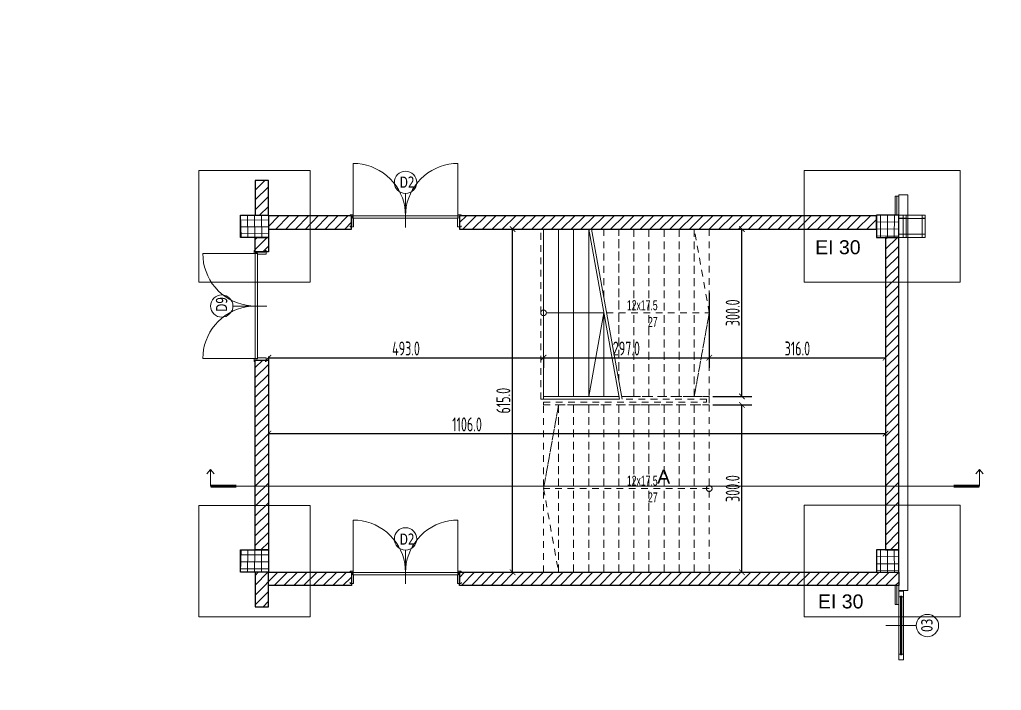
# Model space of a CAD drawing. Extents: x 6529560 to 6558080, y 5579316 to 5588131.
# Drawn here: x 6543839.44 to 6543857.04, y 5579512.1 to 5579524.12 of the extents above; entities that cross this region are included whole.
import ezdxf

# ---------------------------------------------------------------- set-up
doc = ezdxf.new("R2010")
doc.units = 0
doc.header["$MEASUREMENT"] = 0
doc.header["$PDSIZE"] = -5
doc.linetypes.add('ACAD_ISO02W100', pattern=[15, 12, -3])
doc.layers.get('0').update_dxf_attribs({"color": 2, "linetype": 'CONTINUOUS', "lineweight": 5})
doc.layers.get('Defpoints').update_dxf_attribs({"linetype": 'CONTINUOUS'})
for name, color, linetype, lineweight in [('arch_drzwi i okna', 4, 'CONTINUOUS', 15), ('arch_drzwi i okna_znaczniki', 130, 'CONTINUOUS', 9), ('arch_dźwigar', 253, 'CONTINUOUS', 13), ('arch_fundamenty na rzucie', 3, 'CONTINUOUS', 15), ('arch_opisy', 20, 'CONTINUOUS', 13), ('arch_schody', 7, 'CONTINUOUS', 9), ('arch_sciany dzialowe cienkie na hali', 52, 'CONTINUOUS', 15), ('arch_sciany murowane wewnetrzne', 20, 'CONTINUOUS', 25), ('arch_sciany wewnetrzne murowane wypelnienie', 20, 'CONTINUOUS', 15), ('arch_sciany zewnętrzne', 94, 'CONTINUOUS', 18), ('arch_slupy wypelnienie', 9, 'CONTINUOUS', 13), ('arch_słupy', 8, 'CONTINUOUS', 25), ('arch_wymiary', 2, 'CONTINUOUS', 13)]:
    doc.layers.add(name, color=color, linetype=linetype, lineweight=lineweight)
doc.styles.add('ARIAL', font='arial.ttf')
doc.styles.add('ISO8', font='iso8.shx', dxfattribs={"width": 0.7})
doc.styles.add('ROMANS', font='romans.shx', dxfattribs={"width": 0.8})
doc.styles.get("Standard").update_dxf_attribs({"font": 'arial.ttf', "width": 0.75})
doc.styles.add('TABELKA', font='tahoma.ttf', dxfattribs={"width": 0.8})
doc.dimstyles.new('biura', dxfattribs={"dimtxt": 0.25, "dimasz": 0.1, "dimexe": 0.18, "dimexo": 0.0625, "dimgap": 0.04, "dimtad": 1, "dimdec": 1, "dimlfac": 100, "dimzin": 0, "dimdsep": 46, "dimtxsty": 'ISO8', "dimblk": 'ARCHTICK', "dimcen": 0.09, "dimadec": 0, "dimazin": 0, "dimtfac": 1, "dimtdec": 1, "dimtix": 1, "dimtofl": 0, "dimtmove": 0, "dimatfit": 3, "dimldrblk": 'ARCHTICK', "dimfxl": 0.2, "dimfxlon": 1, "dimtolj": 1, "dimtzin": 0, "dimarcsym": 0})
doc.dimstyles.new('D-GB-50', dxfattribs={"dimscale": 50, "dimtxt": 2.5, "dimasz": 2.5, "dimexe": 1, "dimexo": 2, "dimtad": 1, "dimdec": 0, "dimtxsty": 'ROMANS', "dimblk": 'OBLIQUE', "dimcen": 2.5, "dimdle": 1, "dimclrd": 256, "dimclre": 256, "dimclrt": 2, "dimadec": 0, "dimazin": 0, "dimtfac": 1, "dimtdec": 0, "dimtix": 1, "dimtmove": 2, "dimatfit": 3, "dimfxl": 1, "dimarcsym": 0})
pattern_1 = [(360, (12123361.87349, -964198.25357), (0, 0.125), []), (90, (12123361.87349, -964198.25357), (-0.125, 0), [])]

# ---------------------------------------------------------------- blocks, each defined once
blk = doc.blocks.new('_OBLIQUE')
at = {"color": 0, "linetype": 'ByBlock', "lineweight": -2}
blk.add_line((-0.5, -0.5), (0.5, 0.5), dxfattribs=at)
blk = doc.blocks.new('A$C2927484E')
for p, q in [((0.271, 1.965, 13.802), (0.091, 1.965, 10.07)), ((0.271, 0.025, 13.802), (0.091, 0.025, 8.479))]:
    blk.add_line(p, q)
at = {"layer": 'arch_drzwi i okna', "extrusion": (0, 0, -1)}
for points in [[(-0.271, 1.99), (-0.289, 1.99), (-0.289, 1.94), (-0.227, 1.94), (-0.227, 1.925), (-0.071, 1.925), (-0.071, 1.99), (-0.091, 1.99)], [(-0.268, 0.995), (-0.35, 0.999), (-0.431, 1.009), (-0.511, 1.027), (-0.589, 1.052), (-0.665, 1.083), (-0.738, 1.121), (-0.807, 1.165), (-0.872, 1.215), (-0.932, 1.27), (-0.988, 1.331), (-1.038, 1.396), (-1.082, 1.465), (-1.12, 1.538), (-1.151, 1.614), (-1.176, 1.692), (-1.194, 1.772), (-1.204, 1.853), (-1.208, 1.935), (-0.228, 1.935), (-0.228, 0.995), (-0.268, 0.995), (-0.268, 1.935)], [(-0.268, 0.995), (-0.35, 0.991), (-0.431, 0.981), (-0.511, 0.963), (-0.589, 0.938), (-0.665, 0.907), (-0.738, 0.869), (-0.807, 0.825), (-0.872, 0.775), (-0.932, 0.72), (-0.988, 0.659), (-1.038, 0.594), (-1.082, 0.525), (-1.12, 0.452), (-1.151, 0.376), (-1.176, 0.298), (-1.194, 0.218), (-1.204, 0.137), (-1.208, 0.055), (-0.228, 0.055), (-0.228, 0.995), (-0.268, 0.995), (-0.268, 0.055)]]:
    blk.add_lwpolyline(points, dxfattribs=at)
at = {"layer": 'arch_drzwi i okna'}
blk.add_lwpolyline([(0.271, 0), (0.289, 0), (0.289, 0.05), (0.227, 0.05), (0.227, 0.065), (0.071, 0.065), (0.071, 0), (0.091, 0)], dxfattribs=at)
at = {"layer": 'arch_drzwi i okna_znaczniki'}
blk.add_line((0.062, 0.995), (0.669, 0.995), dxfattribs=at)
blk.add_circle((0.869, 0.995), 0.2, dxfattribs=at)
blk = doc.blocks.new('_ArchTick')
at = {"color": 0, "linetype": 'ByBlock', "const_width": 0.15}
blk.add_lwpolyline([(-0.5, -0.5), (0.5, 0.5)], dxfattribs=at)
blk = doc.blocks.new('*D1054')
at = {"layer": 'arch_wymiary', "color": 0, "lineweight": -2, "transparency": 16777216}
for p, q in [((6543848.278, 5579514.216), (6543848.278, 5579520.366)), ((6543848.284, 5579520.366), (6543848.458, 5579520.366)), ((6543848.284, 5579514.216), (6543848.458, 5579514.216))]:
    blk.add_line(p, q, dxfattribs=at)
at = {"layer": 'Defpoints', "color": 0, "transparency": 16777216}
for p in [(6543848.222, 5579520.366), (6543848.278, 5579520.366), (6543848.222, 5579514.216)]:
    blk.add_point(p, dxfattribs=at)
at = {"layer": 'arch_wymiary', "color": 0, "lineweight": -2, "transparency": 16777216, "xscale": 0.1, "yscale": 0.1, "zscale": 0.1}
for p, rotation in [((6543848.278, 5579520.366), 90), ((6543848.278, 5579514.216), 270)]:
    blk.add_blockref('_ArchTick', p, dxfattribs=dict(at, rotation=rotation))
at = {"layer": 'arch_wymiary', "color": 0, "transparency": 16777216, "insert": (6543848.113, 5579517.291), "char_height": 0.25, "attachment_point": 5, "rotation": 90, "style": 'ISO8'}
blk.add_mtext('\\A1;615.0', dxfattribs=at)
blk = doc.blocks.new('*D1055')
at = {"layer": 'arch_wymiary', "color": 0, "lineweight": -2, "transparency": 16777216}
for p, q in [((6543843.903, 5579516.901), (6543843.903, 5579516.521)), ((6543854.964, 5579516.901), (6543854.964, 5579516.521)), ((6543843.903, 5579516.701), (6543854.964, 5579516.701))]:
    blk.add_line(p, q, dxfattribs=at)
at = {"layer": 'Defpoints', "color": 0, "transparency": 16777216}
for p in [(6543843.903, 5579517.585), (6543854.964, 5579517.585), (6543854.964, 5579516.701)]:
    blk.add_point(p, dxfattribs=at)
at = {"layer": 'arch_wymiary', "color": 0, "lineweight": -2, "transparency": 16777216, "xscale": 0.1, "yscale": 0.1, "zscale": 0.1, "rotation": 180}
blk.add_blockref('_ArchTick', (6543843.903, 5579516.701), dxfattribs=at)
at = {"layer": 'arch_wymiary', "color": 0, "lineweight": -2, "transparency": 16777216, "xscale": 0.1, "yscale": 0.1, "zscale": 0.1}
blk.add_blockref('_ArchTick', (6543854.964, 5579516.701), dxfattribs=at)
at = {"layer": 'arch_wymiary', "color": 0, "transparency": 16777216, "insert": (6543847.462, 5579516.866), "char_height": 0.25, "attachment_point": 5, "style": 'ISO8'}
blk.add_mtext('\\A1;1106.0', dxfattribs=at)
blk = doc.blocks.new('*D1056')
at = {"layer": 'arch_wymiary', "color": 0, "lineweight": -2, "transparency": 16777216}
for p, q in [((6543843.903, 5579518.083), (6543843.903, 5579517.881)), ((6543843.903, 5579518.061), (6543848.833, 5579518.061)), ((6543848.833, 5579518.083), (6543848.833, 5579517.881))]:
    blk.add_line(p, q, dxfattribs=at)
at = {"layer": 'Defpoints', "color": 0, "transparency": 16777216}
for p in [(6543843.903, 5579518.146), (6543848.833, 5579518.146), (6543848.833, 5579518.061)]:
    blk.add_point(p, dxfattribs=at)
at = {"layer": 'arch_wymiary', "color": 0, "lineweight": -2, "transparency": 16777216, "xscale": 0.1, "yscale": 0.1, "zscale": 0.1, "rotation": 180}
blk.add_blockref('_ArchTick', (6543843.903, 5579518.061), dxfattribs=at)
at = {"layer": 'arch_wymiary', "color": 0, "lineweight": -2, "transparency": 16777216, "xscale": 0.1, "yscale": 0.1, "zscale": 0.1}
blk.add_blockref('_ArchTick', (6543848.833, 5579518.061), dxfattribs=at)
at = {"layer": 'arch_wymiary', "color": 0, "transparency": 16777216, "insert": (6543846.368, 5579518.226), "char_height": 0.25, "attachment_point": 5, "style": 'ISO8'}
blk.add_mtext('\\A1;493.0', dxfattribs=at)
blk = doc.blocks.new('*D1057')
at = {"layer": 'arch_wymiary', "color": 0, "lineweight": -2, "transparency": 16777216}
for p, q in [((6543851.803, 5579519.221), (6543851.803, 5579517.881)), ((6543848.833, 5579518.083), (6543848.833, 5579517.881)), ((6543848.833, 5579518.061), (6543851.803, 5579518.061))]:
    blk.add_line(p, q, dxfattribs=at)
at = {"layer": 'Defpoints', "color": 0, "transparency": 16777216}
for p in [(6543851.803, 5579519.284), (6543848.833, 5579518.146), (6543851.803, 5579518.061)]:
    blk.add_point(p, dxfattribs=at)
at = {"layer": 'arch_wymiary', "color": 0, "lineweight": -2, "transparency": 16777216, "xscale": 0.1, "yscale": 0.1, "zscale": 0.1, "rotation": 180}
blk.add_blockref('_ArchTick', (6543848.833, 5579518.061), dxfattribs=at)
at = {"layer": 'arch_wymiary', "color": 0, "lineweight": -2, "transparency": 16777216, "xscale": 0.1, "yscale": 0.1, "zscale": 0.1}
blk.add_blockref('_ArchTick', (6543851.803, 5579518.061), dxfattribs=at)
at = {"layer": 'arch_wymiary', "color": 0, "transparency": 16777216, "insert": (6543850.318, 5579518.226), "char_height": 0.25, "attachment_point": 5, "style": 'ISO8'}
blk.add_mtext('\\A1;297.0', dxfattribs=at)
blk = doc.blocks.new('*D1058')
at = {"layer": 'arch_wymiary', "color": 0, "lineweight": -2, "transparency": 16777216}
for p, q in [((6543854.964, 5579519.422), (6543854.964, 5579517.881)), ((6543851.803, 5579519.221), (6543851.803, 5579517.881)), ((6543851.803, 5579518.061), (6543854.964, 5579518.061))]:
    blk.add_line(p, q, dxfattribs=at)
at = {"layer": 'Defpoints', "color": 0, "transparency": 16777216}
for p in [(6543854.964, 5579519.484), (6543851.803, 5579519.284), (6543854.964, 5579518.061)]:
    blk.add_point(p, dxfattribs=at)
at = {"layer": 'arch_wymiary', "color": 0, "lineweight": -2, "transparency": 16777216, "xscale": 0.1, "yscale": 0.1, "zscale": 0.1, "rotation": 180}
blk.add_blockref('_ArchTick', (6543851.803, 5579518.061), dxfattribs=at)
at = {"layer": 'arch_wymiary', "color": 0, "lineweight": -2, "transparency": 16777216, "xscale": 0.1, "yscale": 0.1, "zscale": 0.1}
blk.add_blockref('_ArchTick', (6543854.964, 5579518.061), dxfattribs=at)
at = {"layer": 'arch_wymiary', "color": 0, "transparency": 16777216, "insert": (6543853.383, 5579518.226), "char_height": 0.25, "attachment_point": 5, "style": 'ISO8'}
blk.add_mtext('\\A1;316.0', dxfattribs=at)
blk = doc.blocks.new('*D1059')
at = {"layer": 'arch_wymiary', "color": 0, "lineweight": -2, "transparency": 16777216}
for p, q in [((6543851.866, 5579517.216), (6543852.569, 5579517.216)), ((6543852.389, 5579514.216), (6543852.389, 5579517.216)), ((6543851.866, 5579514.216), (6543852.569, 5579514.216))]:
    blk.add_line(p, q, dxfattribs=at)
at = {"layer": 'Defpoints', "color": 0, "transparency": 16777216}
for p in [(6543851.803, 5579517.216), (6543852.389, 5579517.216), (6543851.803, 5579514.216)]:
    blk.add_point(p, dxfattribs=at)
at = {"layer": 'arch_wymiary', "color": 0, "lineweight": -2, "transparency": 16777216, "xscale": 0.1, "yscale": 0.1, "zscale": 0.1}
for p, rotation in [((6543852.389, 5579517.216), 90), ((6543852.389, 5579514.216), 270)]:
    blk.add_blockref('_ArchTick', p, dxfattribs=dict(at, rotation=rotation))
at = {"layer": 'arch_wymiary', "color": 0, "transparency": 16777216, "insert": (6543852.224, 5579515.716), "char_height": 0.25, "attachment_point": 5, "rotation": 90, "style": 'ISO8'}
blk.add_mtext('\\A1;300.0', dxfattribs=at)
blk = doc.blocks.new('*D1060')
at = {"layer": 'arch_wymiary', "color": 0, "lineweight": -2, "transparency": 16777216}
for p, q in [((6543851.866, 5579520.366), (6543852.569, 5579520.366)), ((6543852.389, 5579517.366), (6543852.389, 5579520.366)), ((6543851.866, 5579517.366), (6543852.569, 5579517.366))]:
    blk.add_line(p, q, dxfattribs=at)
at = {"layer": 'Defpoints', "color": 0, "transparency": 16777216}
for p in [(6543851.803, 5579520.366), (6543852.389, 5579520.366), (6543851.803, 5579517.366)]:
    blk.add_point(p, dxfattribs=at)
at = {"layer": 'arch_wymiary', "color": 0, "lineweight": -2, "transparency": 16777216, "xscale": 0.1, "yscale": 0.1, "zscale": 0.1}
for p, rotation in [((6543852.389, 5579520.366), 90), ((6543852.389, 5579517.366), 270)]:
    blk.add_blockref('_ArchTick', p, dxfattribs=dict(at, rotation=rotation))
at = {"layer": 'arch_wymiary', "color": 0, "transparency": 16777216, "insert": (6543852.224, 5579518.866), "char_height": 0.25, "attachment_point": 5, "rotation": 90, "style": 'ISO8'}
blk.add_mtext('\\A1;300.0', dxfattribs=at)

msp = doc.modelspace()

# ---------------------------------------------------------------- hatches: boundary and pattern name
at = {"layer": 'arch_sciany wewnetrzne murowane wypelnienie'}
h = msp.add_hatch(dxfattribs=at)
h.set_pattern_fill('ANSI31', color=256, angle=180)
h.set_pattern_definition([(225, (49.44005, -128.11746), (0.0883883476483, -0.0883883476483), [])])
h.paths.add_polyline_path([(6543847.33, 5579513.9762), (6543847.33, 5579514.216), (6543855.2033, 5579514.216), (6543855.2033, 5579513.9762)])
h.paths.add_polyline_path([(6543843.9033, 5579513.976), (6543843.9033, 5579514.216), (6543845.39, 5579514.216), (6543845.39, 5579513.976)])
h.paths.add_polyline_path([(6543843.9034, 5579513.5972), (6543843.9034, 5579514.216), (6543843.6633, 5579514.216), (6543843.6633, 5579513.5972)])
h.paths.add_polyline_path([(6543843.6633, 5579514.616), (6543843.6633, 5579518.0166), (6543843.9033, 5579518.0166), (6543843.9033, 5579514.616)])
h.paths.add_polyline_path([(6543843.6634, 5579519.9566), (6543843.6634, 5579520.2161), (6543843.9033, 5579520.2161), (6543843.9033, 5579519.9566)])
h.paths.add_polyline_path([(6543845.39, 5579520.366), (6543845.39, 5579520.606), (6543843.9033, 5579520.606), (6543843.9033, 5579520.366)])
h.paths.add_polyline_path([(6543843.9034, 5579520.6161), (6543843.9034, 5579521.2349), (6543843.6633, 5579521.2349), (6543843.6633, 5579520.6161)])
h.paths.add_polyline_path([(6543854.8033, 5579520.366), (6543854.8033, 5579520.606), (6543847.33, 5579520.606), (6543847.33, 5579520.366)])
h = msp.add_hatch(dxfattribs=at)
h.set_pattern_fill('ANSI31', color=256, angle=180)
h.set_pattern_definition([(225, (12123459.43097, -964254.8837), (0.0883883476483, -0.0883883476483), [])])
h.paths.add_polyline_path([(6543854.9636, 5579514.616), (6543855.2033, 5579514.616), (6543855.2033, 5579520.216), (6543854.9636, 5579520.216)])
at = {"layer": 'arch_slupy wypelnienie'}
h = msp.add_hatch(dxfattribs=at)
h.set_pattern_fill('ANSI37', color=256, angle=315)
h.set_pattern_definition([(360, (12123160.03029, -964013.22037), (0, 0.125), []), (90, (12123160.03029, -964013.22037), (-0.125, 0), [])])
h.paths.add_polyline_path([(6543843.4033, 5579520.2161), (6543843.4034, 5579520.6161), (6543843.9034, 5579520.6161), (6543843.9033, 5579520.2161)])
h = msp.add_hatch(dxfattribs=at)
h.set_pattern_fill('ANSI37', color=256, angle=315)
h.set_pattern_definition(pattern_1)
h.paths.add_polyline_path([(6543854.8033, 5579520.616), (6543854.8033, 5579520.216), (6543855.2033, 5579520.216), (6543855.2033, 5579520.616)])
h = msp.add_hatch(dxfattribs=at)
h.set_pattern_fill('ANSI37', color=256, angle=315)
h.set_pattern_definition([(360, (12123160.03026, -964019.22044), (0, 0.125), []), (90, (12123160.03026, -964019.22044), (-0.125, 0), [])])
h.paths.add_polyline_path([(6543843.4033, 5579514.216), (6543843.4033, 5579514.616), (6543843.9033, 5579514.616), (6543843.9033, 5579514.216)])
h = msp.add_hatch(dxfattribs=at)
h.set_pattern_fill('ANSI37', color=256, angle=315)
h.set_pattern_definition(pattern_1)
h.paths.add_polyline_path([(6543854.8033, 5579514.616), (6543854.8033, 5579514.216), (6543855.2033, 5579514.216), (6543855.2033, 5579514.616)])

# ---------------------------------------------------------------- linework, layer by layer
at = {"layer": 'arch_drzwi i okna'}
for p, q in [((6543855.2033, 5579513.776, -7.2983), (6543855.2033, 5579512.746, -7.2983)), ((6543855.2333, 5579513.776, -7.2983), (6543855.2533, 5579513.776, -7.3983)), ((6543855.2833, 5579513.776, -7.2983), (6543855.2833, 5579512.746, -7.2983)), ((6543855.2333, 5579512.746, -7.2983), (6543855.2533, 5579512.746, -7.2983))]:
    msp.add_line(p, q, dxfattribs=at)
at = {"layer": 'arch_drzwi i okna', "elevation": -7.2983}
for points in [[(6543855.2833, 5579513.776), (6543855.2533, 5579513.776), (6543855.2533, 5579513.786), (6543855.2333, 5579513.786), (6543855.2333, 5579513.776), (6543855.2033, 5579513.776), (6543855.2033, 5579513.876), (6543855.2833, 5579513.876), (6543855.2833, 5579513.776)], [(6543855.2033, 5579512.746), (6543855.2333, 5579512.746), (6543855.2333, 5579512.736), (6543855.2533, 5579512.736), (6543855.2533, 5579512.746), (6543855.2833, 5579512.746), (6543855.2833, 5579512.646), (6543855.2033, 5579512.646), (6543855.2033, 5579512.746)]]:
    msp.add_lwpolyline(points, dxfattribs=at)
for points in [[(6543855.2533, 5579512.736), (6543855.2533, 5579513.786), (6543855.2333, 5579513.786), (6543855.2333, 5579512.736)], [(6543855.2483, 5579512.746), (6543855.2483, 5579513.776), (6543855.2383, 5579513.776), (6543855.2383, 5579512.746)]]:
    msp.add_lwpolyline(points, close=True, dxfattribs=at)
at = {"layer": 'arch_drzwi i okna_znaczniki'}
msp.add_line((6543854.97, 5579513.261, -7.2983), (6543855.5138, 5579513.261, -7.2983), dxfattribs=at)
msp.add_circle((6543855.7138, 5579513.261, -7.2983), 0.2, dxfattribs=at)
at = {"layer": 'arch_dźwigar', "color": 3}
for p, q in [((6543855.2033, 5579520.616, -7.3352), (6543855.6765, 5579520.616, -7.3352)), ((6543855.2768, 5579520.6136, -7.3352), (6543855.2765, 5579520.6121, -7.3352)), ((6543855.2765, 5579520.6121, -7.3352), (6543855.2765, 5579520.5614, -7.3352)), ((6543855.2776, 5579520.6149, -7.3352), (6543855.2768, 5579520.6136, -7.3352)), ((6543855.2789, 5579520.6157, -7.3352), (6543855.2776, 5579520.6149, -7.3352)), ((6543855.2784, 5579520.6121, -7.3352), (6543855.2786, 5579520.6128, -7.3352)), ((6543855.2784, 5579520.5614, -7.3352), (6543855.2784, 5579520.6121, -7.3352)), ((6543855.2786, 5579520.6128, -7.3352), (6543855.279, 5579520.6135, -7.3352)), ((6543855.2804, 5579520.616, -7.3352), (6543855.2789, 5579520.6157, -7.3352)), ((6543855.279, 5579520.6135, -7.3352), (6543855.2796, 5579520.6139, -7.3352)), ((6543855.2796, 5579520.6139, -7.3352), (6543855.2804, 5579520.614, -7.3352)), ((6543855.3058, 5579520.614, -7.3352), (6543855.2804, 5579520.614, -7.3352)), ((6543855.3058, 5579520.614, -7.3352), (6543855.3311, 5579520.614, -7.3352)), ((6543855.3311, 5579520.616, -7.3352), (6543855.3326, 5579520.6157, -7.3352)), ((6543855.3319, 5579520.6139, -7.3352), (6543855.3311, 5579520.614, -7.3352)), ((6543855.3325, 5579520.6135, -7.3352), (6543855.3319, 5579520.6139, -7.3352)), ((6543855.3329, 5579520.6128, -7.3352), (6543855.3325, 5579520.6135, -7.3352)), ((6543855.3326, 5579520.6157, -7.3352), (6543855.3339, 5579520.6149, -7.3352)), ((6543855.3331, 5579520.6121, -7.3352), (6543855.3329, 5579520.6128, -7.3352)), ((6543855.3331, 5579520.5614, -7.3352), (6543855.3331, 5579520.6121, -7.3352)), ((6543855.3339, 5579520.6149, -7.3352), (6543855.3347, 5579520.6136, -7.3352)), ((6543855.3347, 5579520.6136, -7.3352), (6543855.335, 5579520.6121, -7.3352)), ((6543855.335, 5579520.6121, -7.3352), (6543855.335, 5579520.5614, -7.3352)), ((6543855.618, 5579520.6121, -7.3352), (6543855.6183, 5579520.6136, -7.3352)), ((6543855.618, 5579520.5614, -7.3352), (6543855.618, 5579520.6121, -7.3352)), ((6543855.6183, 5579520.6136, -7.3352), (6543855.6191, 5579520.6149, -7.3352)), ((6543855.6191, 5579520.6149, -7.3352), (6543855.6204, 5579520.6157, -7.3352)), ((6543855.6199, 5579520.6121, -7.3352), (6543855.6201, 5579520.6128, -7.3352)), ((6543855.6199, 5579520.5614, -7.3352), (6543855.6199, 5579520.6121, -7.3352)), ((6543855.6205, 5579520.6135, -7.3352), (6543855.6201, 5579520.6128, -7.3352)), ((6543855.6204, 5579520.6157, -7.3352), (6543855.6219, 5579520.616, -7.3352)), ((6543855.6211, 5579520.6139, -7.3352), (6543855.6205, 5579520.6135, -7.3352)), ((6543855.6219, 5579520.614, -7.3352), (6543855.6211, 5579520.6139, -7.3352)), ((6543855.6726, 5579520.614, -7.3352), (6543855.6219, 5579520.614, -7.3352)), ((6543855.6726, 5579520.616, -7.3352), (6543855.6741, 5579520.6157, -7.3352)), ((6543855.6733, 5579520.6139, -7.3352), (6543855.6726, 5579520.614, -7.3352)), ((6543855.674, 5579520.6135, -7.3352), (6543855.6733, 5579520.6139, -7.3352)), ((6543855.674, 5579520.6135, -7.3352), (6543855.6744, 5579520.6128, -7.3352)), ((6543855.6754, 5579520.6149, -7.3352), (6543855.6741, 5579520.6157, -7.3352)), ((6543855.6745, 5579520.6121, -7.3352), (6543855.6744, 5579520.6128, -7.3352)), ((6543855.6745, 5579520.5614, -7.3352), (6543855.6745, 5579520.6121, -7.3352)), ((6543855.6762, 5579520.6136, -7.3352), (6543855.6754, 5579520.6149, -7.3352)), ((6543855.6762, 5579520.6136, -7.3352), (6543855.6765, 5579520.6121, -7.3352)), ((6543855.6765, 5579520.216, -7.3352), (6543855.6765, 5579520.616, -7.3352)), ((6543855.6765, 5579520.5575, -7.3352), (6543855.2033, 5579520.5575, -7.3352)), ((6543855.2765, 5579520.5614, -7.3352), (6543855.2768, 5579520.5599, -7.3352)), ((6543855.2765, 5579520.5575, -7.3352), (6543855.2765, 5579520.2745, -7.3352)), ((6543855.2768, 5579520.5599, -7.3352), (6543855.2776, 5579520.5586, -7.3352)), ((6543855.2776, 5579520.5586, -7.3352), (6543855.2789, 5579520.5578, -7.3352)), ((6543855.2786, 5579520.5606, -7.3352), (6543855.2784, 5579520.5614, -7.3352)), ((6543855.279, 5579520.56, -7.3352), (6543855.2786, 5579520.5606, -7.3352)), ((6543855.2789, 5579520.5578, -7.3352), (6543855.2804, 5579520.5575, -7.3352)), ((6543855.2796, 5579520.5596, -7.3352), (6543855.279, 5579520.56, -7.3352)), ((6543855.2804, 5579520.5594, -7.3352), (6543855.2796, 5579520.5596, -7.3352)), ((6543855.3058, 5579520.5594, -7.3352), (6543855.2804, 5579520.5594, -7.3352)), ((6543855.3058, 5579520.5594, -7.3352), (6543855.3311, 5579520.5594, -7.3352)), ((6543855.3311, 5579520.5594, -7.3352), (6543855.3319, 5579520.5596, -7.3352)), ((6543855.3326, 5579520.5578, -7.3352), (6543855.3311, 5579520.5575, -7.3352)), ((6543855.3319, 5579520.5596, -7.3352), (6543855.3325, 5579520.56, -7.3352)), ((6543855.3325, 5579520.56, -7.3352), (6543855.3329, 5579520.5606, -7.3352)), ((6543855.3339, 5579520.5586, -7.3352), (6543855.3326, 5579520.5578, -7.3352)), ((6543855.3329, 5579520.5606, -7.3352), (6543855.3331, 5579520.5614, -7.3352)), ((6543855.3347, 5579520.5599, -7.3352), (6543855.3339, 5579520.5586, -7.3352)), ((6543855.335, 5579520.5614, -7.3352), (6543855.3347, 5579520.5599, -7.3352)), ((6543855.335, 5579520.5575, -7.3352), (6543855.335, 5579520.216, -7.3352)), ((6543855.618, 5579520.5614, -7.3352), (6543855.6183, 5579520.5599, -7.3352)), ((6543855.618, 5579520.216, -7.3352), (6543855.618, 5579520.5575, -7.3352)), ((6543855.6191, 5579520.5586, -7.3352), (6543855.6183, 5579520.5599, -7.3352)), ((6543855.6191, 5579520.5586, -7.3352), (6543855.6204, 5579520.5578, -7.3352)), ((6543855.6201, 5579520.5606, -7.3352), (6543855.6199, 5579520.5614, -7.3352)), ((6543855.6201, 5579520.5606, -7.3352), (6543855.6205, 5579520.56, -7.3352)), ((6543855.6219, 5579520.5575, -7.3352), (6543855.6204, 5579520.5578, -7.3352)), ((6543855.6205, 5579520.56, -7.3352), (6543855.6211, 5579520.5596, -7.3352)), ((6543855.6211, 5579520.5596, -7.3352), (6543855.6219, 5579520.5594, -7.3352)), ((6543855.6726, 5579520.5594, -7.3352), (6543855.6219, 5579520.5594, -7.3352)), ((6543855.6733, 5579520.5596, -7.3352), (6543855.6726, 5579520.5594, -7.3352)), ((6543855.6741, 5579520.5578, -7.3352), (6543855.6726, 5579520.5575, -7.3352)), ((6543855.674, 5579520.56, -7.3352), (6543855.6733, 5579520.5596, -7.3352)), ((6543855.6744, 5579520.5606, -7.3352), (6543855.674, 5579520.56, -7.3352)), ((6543855.6741, 5579520.5578, -7.3352), (6543855.6754, 5579520.5586, -7.3352)), ((6543855.6744, 5579520.5606, -7.3352), (6543855.6745, 5579520.5614, -7.3352)), ((6543855.6754, 5579520.5586, -7.3352), (6543855.6762, 5579520.5599, -7.3352)), ((6543855.6762, 5579520.5599, -7.3352), (6543855.6765, 5579520.5614, -7.3352)), ((6543855.2033, 5579520.2745, -7.3352), (6543855.6765, 5579520.2745, -7.3352)), ((6543855.2768, 5579520.2721, -7.3352), (6543855.2765, 5579520.2706, -7.3352)), ((6543855.2765, 5579520.2706, -7.3352), (6543855.2765, 5579520.2199, -7.3352)), ((6543855.2776, 5579520.2734, -7.3352), (6543855.2768, 5579520.2721, -7.3352)), ((6543855.2789, 5579520.2742, -7.3352), (6543855.2776, 5579520.2734, -7.3352)), ((6543855.2784, 5579520.2706, -7.3352), (6543855.2786, 5579520.2714, -7.3352)), ((6543855.2784, 5579520.2199, -7.3352), (6543855.2784, 5579520.2706, -7.3352)), ((6543855.2786, 5579520.2714, -7.3352), (6543855.279, 5579520.272, -7.3352)), ((6543855.2804, 5579520.2745, -7.3352), (6543855.2789, 5579520.2742, -7.3352)), ((6543855.279, 5579520.272, -7.3352), (6543855.2796, 5579520.2724, -7.3352)), ((6543855.2796, 5579520.2724, -7.3352), (6543855.2804, 5579520.2726, -7.3352)), ((6543855.3311, 5579520.2726, -7.3352), (6543855.2804, 5579520.2726, -7.3352)), ((6543855.3326, 5579520.2742, -7.3352), (6543855.3311, 5579520.2745, -7.3352)), ((6543855.3311, 5579520.2726, -7.3352), (6543855.3319, 5579520.2724, -7.3352)), ((6543855.3319, 5579520.2724, -7.3352), (6543855.3325, 5579520.272, -7.3352)), ((6543855.3325, 5579520.272, -7.3352), (6543855.3329, 5579520.2714, -7.3352)), ((6543855.3339, 5579520.2734, -7.3352), (6543855.3326, 5579520.2742, -7.3352)), ((6543855.3329, 5579520.2714, -7.3352), (6543855.3331, 5579520.2706, -7.3352)), ((6543855.3331, 5579520.2199, -7.3352), (6543855.3331, 5579520.2706, -7.3352)), ((6543855.3347, 5579520.2721, -7.3352), (6543855.3339, 5579520.2734, -7.3352)), ((6543855.335, 5579520.2706, -7.3352), (6543855.3347, 5579520.2721, -7.3352)), ((6543855.6183, 5579520.2721, -7.3352), (6543855.618, 5579520.2706, -7.3352)), ((6543855.6183, 5579520.2721, -7.3352), (6543855.6191, 5579520.2734, -7.3352)), ((6543855.6191, 5579520.2734, -7.3352), (6543855.6204, 5579520.2742, -7.3352)), ((6543855.6199, 5579520.2706, -7.3352), (6543855.6201, 5579520.2714, -7.3352)), ((6543855.6199, 5579520.2199, -7.3352), (6543855.6199, 5579520.2706, -7.3352)), ((6543855.6201, 5579520.2714, -7.3352), (6543855.6205, 5579520.272, -7.3352)), ((6543855.6204, 5579520.2742, -7.3352), (6543855.6219, 5579520.2745, -7.3352)), ((6543855.6205, 5579520.272, -7.3352), (6543855.6211, 5579520.2724, -7.3352)), ((6543855.6211, 5579520.2724, -7.3352), (6543855.6219, 5579520.2726, -7.3352)), ((6543855.6726, 5579520.2726, -7.3352), (6543855.6219, 5579520.2726, -7.3352)), ((6543855.6741, 5579520.2742, -7.3352), (6543855.6726, 5579520.2745, -7.3352)), ((6543855.6726, 5579520.2726, -7.3352), (6543855.6733, 5579520.2724, -7.3352)), ((6543855.674, 5579520.272, -7.3352), (6543855.6733, 5579520.2724, -7.3352)), ((6543855.6744, 5579520.2714, -7.3352), (6543855.674, 5579520.272, -7.3352)), ((6543855.6741, 5579520.2742, -7.3352), (6543855.6754, 5579520.2734, -7.3352)), ((6543855.6745, 5579520.2706, -7.3352), (6543855.6744, 5579520.2714, -7.3352)), ((6543855.6745, 5579520.2199, -7.3352), (6543855.6745, 5579520.2706, -7.3352)), ((6543855.6754, 5579520.2734, -7.3352), (6543855.6762, 5579520.2721, -7.3352)), ((6543855.6762, 5579520.2721, -7.3352), (6543855.6765, 5579520.2706, -7.3352)), ((6543855.2033, 5579520.216, -7.3352), (6543855.6765, 5579520.216, -7.3352)), ((6543855.2765, 5579520.2199, -7.3352), (6543855.2768, 5579520.2184, -7.3352)), ((6543855.2768, 5579520.2184, -7.3352), (6543855.2776, 5579520.2171, -7.3352)), ((6543855.2776, 5579520.2171, -7.3352), (6543855.2789, 5579520.2163, -7.3352)), ((6543855.2786, 5579520.2192, -7.3352), (6543855.2784, 5579520.2199, -7.3352)), ((6543855.279, 5579520.2185, -7.3352), (6543855.2786, 5579520.2192, -7.3352)), ((6543855.2789, 5579520.2163, -7.3352), (6543855.2804, 5579520.216, -7.3352)), ((6543855.2796, 5579520.2181, -7.3352), (6543855.279, 5579520.2185, -7.3352)), ((6543855.2804, 5579520.2179, -7.3352), (6543855.2796, 5579520.2181, -7.3352)), ((6543855.3311, 5579520.2179, -7.3352), (6543855.2804, 5579520.2179, -7.3352)), ((6543855.3319, 5579520.2181, -7.3352), (6543855.3311, 5579520.2179, -7.3352)), ((6543855.3311, 5579520.216, -7.3352), (6543855.3326, 5579520.2163, -7.3352)), ((6543855.3325, 5579520.2185, -7.3352), (6543855.3319, 5579520.2181, -7.3352)), ((6543855.3329, 5579520.2192, -7.3352), (6543855.3325, 5579520.2185, -7.3352)), ((6543855.3326, 5579520.2163, -7.3352), (6543855.3339, 5579520.2171, -7.3352)), ((6543855.3331, 5579520.2199, -7.3352), (6543855.3329, 5579520.2192, -7.3352)), ((6543855.3339, 5579520.2171, -7.3352), (6543855.3347, 5579520.2184, -7.3352)), ((6543855.3347, 5579520.2184, -7.3352), (6543855.335, 5579520.2199, -7.3352)), ((6543855.618, 5579520.2199, -7.3352), (6543855.6183, 5579520.2184, -7.3352)), ((6543855.6183, 5579520.2184, -7.3352), (6543855.6191, 5579520.2171, -7.3352)), ((6543855.6204, 5579520.2163, -7.3352), (6543855.6191, 5579520.2171, -7.3352)), ((6543855.6199, 5579520.2199, -7.3352), (6543855.6201, 5579520.2192, -7.3352)), ((6543855.6205, 5579520.2185, -7.3352), (6543855.6201, 5579520.2192, -7.3352)), ((6543855.6204, 5579520.2163, -7.3352), (6543855.6219, 5579520.216, -7.3352)), ((6543855.6205, 5579520.2185, -7.3352), (6543855.6211, 5579520.2181, -7.3352)), ((6543855.6211, 5579520.2181, -7.3352), (6543855.6219, 5579520.2179, -7.3352)), ((6543855.6726, 5579520.2179, -7.3352), (6543855.6219, 5579520.2179, -7.3352)), ((6543855.6726, 5579520.2179, -7.3352), (6543855.6733, 5579520.2181, -7.3352)), ((6543855.6726, 5579520.216, -7.3352), (6543855.6741, 5579520.2163, -7.3352)), ((6543855.674, 5579520.2185, -7.3352), (6543855.6733, 5579520.2181, -7.3352)), ((6543855.6744, 5579520.2192, -7.3352), (6543855.674, 5579520.2185, -7.3352)), ((6543855.6741, 5579520.2163, -7.3352), (6543855.6754, 5579520.2171, -7.3352)), ((6543855.6745, 5579520.2199, -7.3352), (6543855.6744, 5579520.2192, -7.3352)), ((6543855.6754, 5579520.2171, -7.3352), (6543855.6762, 5579520.2184, -7.3352)), ((6543855.6762, 5579520.2184, -7.3352), (6543855.6765, 5579520.2199, -7.3352))]:
    msp.add_line(p, q, dxfattribs=at)
at = {"layer": 'arch_dźwigar', "color": 1, "linetype": 'ACAD_ISO02W100'}
for p, q in [((6543855.2804, 5579520.614, -7.3352), (6543855.2072, 5579520.614, -7.3352)), ((6543855.2765, 5579520.616, -7.3352), (6543855.2765, 5579520.6121, -7.3352)), ((6543855.335, 5579520.616, -7.3352), (6543855.335, 5579520.6121, -7.3352)), ((6543855.2804, 5579520.5594, -7.3352), (6543855.2072, 5579520.5594, -7.3352)), ((6543855.2765, 5579520.5614, -7.3352), (6543855.2765, 5579520.5575, -7.3352)), ((6543855.335, 5579520.5614, -7.3352), (6543855.335, 5579520.5575, -7.3352)), ((6543855.2804, 5579520.2726, -7.3352), (6543855.2072, 5579520.2726, -7.3352)), ((6543855.2765, 5579520.2745, -7.3352), (6543855.2765, 5579520.2706, -7.3352)), ((6543855.3058, 5579520.2726, -7.3352), (6543855.3058, 5579520.2745, -7.3352)), ((6543855.2804, 5579520.2179, -7.3352), (6543855.2072, 5579520.2179, -7.3352)), ((6543855.2765, 5579520.2199, -7.3352), (6543855.2765, 5579520.216, -7.3352)), ((6543855.3058, 5579520.216, -7.3352), (6543855.3058, 5579520.2179, -7.3352))]:
    msp.add_line(p, q, dxfattribs=at)
at = {"layer": 'arch_fundamenty na rzucie', "extrusion": (-8.02145e-10, 4.9484e-09, 1)}
for points, elevation in [([(6543842.6534, 5579521.4154), (6543842.6532, 5579519.4154), (6543844.6532, 5579519.4152), (6543844.6534, 5579521.4152)], -7.2983), ([(6543842.6534, 5579515.4154), (6543842.6532, 5579513.4154), (6543844.6532, 5579513.4152), (6543844.6534, 5579515.4152)], 0.0408)]:
    msp.add_lwpolyline(points, close=True, dxfattribs=dict(at, elevation=elevation))
at = {"layer": 'arch_fundamenty na rzucie', "extrusion": (8.03156e-10, -4.94824e-09, 1), "elevation": -0.0329}
for points in [[(6543853.5032, 5579521.4159), (6543856.3032, 5579521.4162), (6543856.3034, 5579519.4162), (6543853.5034, 5579519.4159)], [(6543853.5032, 5579515.4159), (6543856.3032, 5579515.4162), (6543856.3034, 5579513.4162), (6543853.5034, 5579513.4159)]]:
    msp.add_lwpolyline(points, close=True, dxfattribs=at)
at = {"layer": 'arch_schody', "linetype": 'ACAD_ISO02W100', "ltscale": 0.01, "elevation": 0.0408}
for points in [[(6543850.1923, 5579517.316), (6543848.7833, 5579517.316), (6543848.7833, 5579520.366), (6543848.8333, 5579520.366), (6543848.8333, 5579517.366), (6543850.1833, 5579517.366)], [(6543849.6933, 5579520.366), (6543849.9133, 5579520.366), (6543849.9133, 5579519.1438)], [(6543849.9133, 5579519.1438), (6543849.9133, 5579520.366), (6543850.1833, 5579520.366), (6543850.1833, 5579517.6438)], [(6543849.9633, 5579518.866), (6543851.8033, 5579518.866), (6543851.5333, 5579517.366), (6543851.8033, 5579518.866), (6543851.5333, 5579520.366)], [(6543850.1833, 5579517.6438), (6543850.1833, 5579520.366), (6543850.4533, 5579520.366), (6543850.4533, 5579517.366), (6543850.2333, 5579517.366)], [(6543850.4533, 5579517.366), (6543850.4533, 5579520.366), (6543850.7233, 5579520.366), (6543850.7233, 5579517.366), (6543850.4533, 5579517.366)], [(6543850.7233, 5579517.366), (6543850.7233, 5579520.366), (6543850.9933, 5579520.366), (6543850.9933, 5579517.366), (6543850.7233, 5579517.366)], [(6543850.9933, 5579517.366), (6543850.9933, 5579520.366), (6543851.2633, 5579520.366), (6543851.2633, 5579517.366), (6543850.9933, 5579517.366)], [(6543851.2633, 5579517.366), (6543851.2633, 5579520.366), (6543851.5333, 5579520.366), (6543851.5333, 5579517.366), (6543851.2633, 5579517.366)], [(6543851.5333, 5579517.366), (6543851.5333, 5579520.366), (6543851.8033, 5579520.366), (6543851.8033, 5579517.366), (6543851.5333, 5579517.366)], [(6543850.2333, 5579517.366), (6543851.8033, 5579517.366), (6543851.8033, 5579517.216), (6543848.8333, 5579517.216), (6543848.8333, 5579517.266), (6543851.7533, 5579517.266), (6543851.7533, 5579517.316), (6543850.2423, 5579517.316)], [(6543848.8333, 5579514.216), (6543848.8333, 5579517.216), (6543849.1033, 5579517.216), (6543849.1033, 5579514.216), (6543848.8333, 5579514.216)], [(6543851.8033, 5579515.716), (6543848.8333, 5579515.716), (6543849.1033, 5579517.216), (6543848.8333, 5579515.716), (6543849.1033, 5579514.216)], [(6543849.1033, 5579514.216), (6543849.1033, 5579517.216), (6543849.3733, 5579517.216), (6543849.3733, 5579514.216), (6543849.1033, 5579514.216)], [(6543849.3733, 5579514.216), (6543849.3733, 5579517.216), (6543849.6433, 5579517.216), (6543849.6433, 5579514.216), (6543849.3733, 5579514.216)], [(6543849.6433, 5579514.216), (6543849.6433, 5579517.216), (6543849.9133, 5579517.216), (6543849.9133, 5579514.216), (6543849.6433, 5579514.216)], [(6543849.9133, 5579514.216), (6543849.9133, 5579517.216), (6543850.1833, 5579517.216), (6543850.1833, 5579514.216), (6543849.9133, 5579514.216)], [(6543850.1833, 5579514.216), (6543850.1833, 5579517.216), (6543850.4533, 5579517.216), (6543850.4533, 5579514.216), (6543850.1833, 5579514.216)], [(6543850.4533, 5579514.216), (6543850.4533, 5579517.216), (6543850.7233, 5579517.216), (6543850.7233, 5579514.216), (6543850.4533, 5579514.216)], [(6543850.7233, 5579514.216), (6543850.7233, 5579517.216), (6543850.9933, 5579517.216), (6543850.9933, 5579514.216), (6543850.7233, 5579514.216)], [(6543850.9933, 5579514.216), (6543850.9933, 5579517.216), (6543851.2633, 5579517.216), (6543851.2633, 5579514.216), (6543850.9933, 5579514.216)], [(6543851.2633, 5579514.216), (6543851.2633, 5579517.216), (6543851.5333, 5579517.216), (6543851.5333, 5579514.216), (6543851.2633, 5579514.216)], [(6543851.5333, 5579514.216), (6543851.5333, 5579517.216), (6543851.8033, 5579517.216), (6543851.8033, 5579514.216), (6543851.5333, 5579514.216)]]:
    msp.add_lwpolyline(points, dxfattribs=at)
at = {"layer": 'arch_schody', "elevation": 0.0408}
for points in [[(6543848.8333, 5579517.366), (6543848.8333, 5579520.366), (6543849.1033, 5579520.366), (6543849.1033, 5579517.366), (6543848.8333, 5579517.366)], [(6543849.1033, 5579517.366), (6543849.1033, 5579520.366), (6543849.3733, 5579520.366), (6543849.3733, 5579517.366), (6543849.1033, 5579517.366)], [(6543849.3733, 5579517.366), (6543849.3733, 5579520.366), (6543849.6433, 5579520.366), (6543849.6433, 5579517.366), (6543849.3733, 5579517.366)], [(6543849.6433, 5579517.366), (6543849.6433, 5579520.366)], [(6543849.6433, 5579520.366), (6543850.1923, 5579517.316)], [(6543849.6933, 5579520.366), (6543850.2423, 5579517.316)], [(6543848.8847, 5579518.866), (6543849.9133, 5579518.866)], [(6543849.9133, 5579518.866), (6543849.9133, 5579517.366), (6543849.6433, 5579517.366)], [(6543849.9133, 5579518.866), (6543849.6433, 5579517.366)], [(6543849.9133, 5579517.366), (6543849.9133, 5579518.866)], [(6543850.1833, 5579517.366), (6543849.9133, 5579517.366)]]:
    msp.add_lwpolyline(points, dxfattribs=at)
msp.add_lwpolyline([(6543848.8333, 5579517.366), (6543848.8333, 5579517.316), (6543850.1923, 5579517.316), (6543850.1833, 5579517.366)], close=True, dxfattribs=at)
at = {"layer": 'arch_schody'}
msp.add_circle((6543848.8333, 5579518.866, 0.0408), 0.0513, dxfattribs=at)
at = {"layer": 'arch_schody', "linetype": 'ACAD_ISO02W100', "ltscale": 0.01}
msp.add_circle((6543851.8033, 5579515.716, 0.0408), 0.0513, dxfattribs=at)
at = {"layer": 'arch_sciany dzialowe cienkie na hali'}
for points, elevation in [([(6543855.1333, 5579520.616), (6543855.1333, 5579520.956), (6543855.2033, 5579520.956), (6543855.2033, 5579520.616)], 0.0039), ([(6543855.1333, 5579513.6362), (6543855.1333, 5579513.9762), (6543855.2033, 5579513.9762), (6543855.2033, 5579513.6362)], 0.0329)]:
    msp.add_lwpolyline(points, close=True, dxfattribs=dict(at, elevation=elevation))
for points, elevation in [([(6543855.1683, 5579520.956), (6543855.1683, 5579520.616)], 0.0039), ([(6543855.1683, 5579513.9762), (6543855.1683, 5579513.6362)], 0.0329)]:
    msp.add_lwpolyline(points, dxfattribs=dict(at, elevation=elevation))
at = {"layer": 'arch_sciany murowane wewnetrzne'}
for points, elevation in [([(6543843.9034, 5579520.6161), (6543843.9034, 5579521.2349), (6543843.6633, 5579521.2349), (6543843.6633, 5579520.6161)], -7.3352), ([(6543845.39, 5579520.366), (6543845.39, 5579520.606), (6543843.9033, 5579520.606), (6543843.9033, 5579520.366)], -7.2838), ([(6543854.8033, 5579520.366), (6543854.8033, 5579520.606), (6543847.33, 5579520.606), (6543847.33, 5579520.366)], 0.0408), ([(6543854.9636, 5579514.616), (6543855.2033, 5579514.616), (6543855.2033, 5579520.216), (6543854.9636, 5579520.216)], -7.3352), ([(6543843.6633, 5579514.616), (6543843.6633, 5579518.0166), (6543843.9033, 5579518.0166), (6543843.9033, 5579514.616)], 0.0039), ([(6543843.9034, 5579513.5972), (6543843.9034, 5579514.216), (6543843.6633, 5579514.216), (6543843.6633, 5579513.5972)], 0.0408), ([(6543843.9033, 5579513.976), (6543843.9033, 5579514.216), (6543845.39, 5579514.216), (6543845.39, 5579513.976)], 0.0408), ([(6543847.33, 5579513.9762), (6543847.33, 5579514.216), (6543855.2033, 5579514.216), (6543855.2033, 5579513.9762)], 0.0329)]:
    msp.add_lwpolyline(points, close=True, dxfattribs=dict(at, elevation=elevation))
msp.add_lwpolyline([(6543843.6634, 5579519.9566), (6543843.6634, 5579520.2161), (6543843.9033, 5579520.2161), (6543843.9033, 5579519.9566)], close=True, dxfattribs=at)
at = {"layer": 'arch_sciany zewnętrzne', "elevation": -7.2983}
msp.add_lwpolyline([(6543855.2033, 5579513.888), (6543855.3633, 5579513.888), (6543855.3633, 5579520.981), (6543855.2033, 5579520.981)], close=True, dxfattribs=at)
at = {"layer": 'arch_słupy'}
for points, elevation in [([(6543843.4033, 5579520.2161), (6543843.4034, 5579520.6161), (6543843.9034, 5579520.6161), (6543843.9033, 5579520.2161), (6543843.4033, 5579520.2161)], -7.3352), ([(6543843.4033, 5579514.216), (6543843.4033, 5579514.616), (6543843.9033, 5579514.616), (6543843.9033, 5579514.216), (6543843.4033, 5579514.216)], 0.0039)]:
    msp.add_lwpolyline(points, dxfattribs=dict(at, elevation=elevation))
at = {"layer": 'arch_słupy', "elevation": -7.3352}
for points in [[(6543854.8033, 5579520.616), (6543854.8033, 5579520.216), (6543855.2033, 5579520.216), (6543855.2033, 5579520.616)], [(6543854.8033, 5579514.616), (6543854.8033, 5579514.216), (6543855.2033, 5579514.216), (6543855.2033, 5579514.616)]]:
    msp.add_lwpolyline(points, close=True, dxfattribs=at)
at = {"layer": 'arch_wymiary', "elevation": 6.5402}
for points in [[(6543842.8656, 5579515.759), (6543842.8656, 5579516.0555), (6543842.8006, 5579515.9814)], [(6543842.8656, 5579515.759), (6543842.8656, 5579516.0555), (6543842.9306, 5579515.9814)], [(6543856.6465, 5579515.759), (6543856.6465, 5579516.0555), (6543856.5815, 5579515.9814)], [(6543856.6465, 5579515.759), (6543856.6465, 5579516.0555), (6543856.7115, 5579515.9814)], [(6543842.8656, 5579515.759), (6543856.6465, 5579515.759)]]:
    msp.add_lwpolyline(points, dxfattribs=at)
at = {"layer": 'arch_wymiary', "const_width": 0.05, "elevation": 6.5402}
for points in [[(6543842.8656, 5579515.759), (6543843.3291, 5579515.759)], [(6543856.1829, 5579515.759), (6543856.6465, 5579515.759)]]:
    msp.add_lwpolyline(points, dxfattribs=at)

# ---------------------------------------------------------------- block references
at = {"layer": 'arch_sciany murowane wewnetrzne'}
for p, rotation in [((6543847.355, 5579520.3347, -13.7613), 90), ((6543843.9346, 5579519.9816, -13.7982), 180), ((6543847.355, 5579513.9447, -13.7613), 90)]:
    msp.add_blockref('A$C2927484E', p, dxfattribs=dict(at, rotation=rotation))

# ---------------------------------------------------------------- texts
at = {"layer": 'arch_drzwi i okna', "char_height": 0.18, "width": 0.801577, "attachment_point": 9}
for insert in [(6543850.878, 5579518.6112, -7.2838), (6543850.878, 5579515.4668, -7.2838)]:
    msp.add_mtext('{\\fArial Narrow|b0|i0|c238|p34;12x17.5\\P27}', dxfattribs=dict(at, insert=insert))
at = {"layer": 'arch_drzwi i okna_znaczniki', "char_height": 0.2, "width": 0.354262, "style": 'TABELKA'}
for insert, attachment_point in [((6543846.2565, 5579521.3071, -3.7533), 1), ((6543846.2565, 5579514.7097, -3.7533), 7)]:
    msp.add_mtext('D2', dxfattribs=dict(at, insert=insert, attachment_point=attachment_point))
at = {"layer": 'arch_drzwi i okna_znaczniki', "char_height": 0.2, "width": 0.354262, "attachment_point": 1, "rotation": 90, "style": 'TABELKA'}
for s, insert in [('D9', (6543842.9621, 5579518.8831, -3.7902)), ('03', (6543855.6041, 5579513.1456, -14.2287))]:
    msp.add_mtext(s, dxfattribs=dict(at, insert=insert))
at = {"layer": 'arch_opisy', "linetype": 'Continuous', "extrusion": (-4.94824e-09, 8.03157e-10, 1), "char_height": 0.25, "attachment_point": 3, "text_direction": (1, -0.000102, 0), "style": 'ARIAL'}
for insert in [(6543854.5165, 5579520.1663, 5.7789), (6543854.5671, 5579513.8184, 5.7789)]:
    msp.add_mtext_dynamic_manual_height_columns('\\pi0.23542;EI 30', width=16.300417, gutter_width=12.5, heights=[0], dxfattribs=dict(at, insert=insert))
at = {"layer": 'arch_wymiary', "extrusion": (-4.94824e-09, 8.03157e-10, 1), "insert": (6543851.1031, 5579516.0545, 19.6175), "char_height": 0.25, "attachment_point": 3, "text_direction": (1, -0.000102, 0), "style": 'ARIAL'}
msp.add_mtext_dynamic_manual_height_columns('\\pi0.23542;A', width=16.300417, gutter_width=12.5, heights=[0], dxfattribs=at)

# ---------------------------------------------------------------- dimensions: what is measured, and where the dimension line sits
at = {"layer": 'arch_wymiary'}
dim = msp.add_linear_dim(base=(6543848.2776, 5579520.366, 0.0039), p1=(6543848.2218, 5579514.216, 0.0329), p2=(6543848.2218, 5579520.366, 0.0408), angle=90, dimstyle='biura', dxfattribs=at)
dim.commit()
dim.dimension.update_dxf_attribs({"geometry": '*D1054', "text_midpoint": (6543848.1126, 5579517.291, 0.0039)})
for base, p1, p2, angle, override, picture, middle in [((6543852.3886, 5579520.366, 0.0039), (6543851.8033, 5579517.366, 0.0408), (6543851.8033, 5579520.366, 0.0408), 90, {"dimfxl": 2}, '*D1060', (6543852.2236, 5579518.866, 0.0039)), ((6543854.9636, 5579518.061, 0.0039), (6543851.8033, 5579519.284, 0.0408), (6543854.9636, 5579519.484, -7.3352), 180, {"dimtmove": 1, "dimfxl": 2}, '*D1058', (6543853.3835, 5579518.226, 0.0039)), ((6543851.8033, 5579518.061, 0.0039), (6543848.8333, 5579518.1456, 0.0408), (6543851.8033, 5579519.284, 0.0408), 180, {"dimtmove": 1, "dimfxl": 2}, '*D1057', (6543850.3183, 5579518.226, 0.0039)), ((6543848.8333, 5579518.061, 0.0039), (6543843.9033, 5579518.1456, 0.0039), (6543848.8333, 5579518.1456, 0.0408), 180, {"dimfxl": 2}, '*D1056', (6543846.3683, 5579518.226, 0.0039)), ((6543852.3886, 5579517.216, 0.0039), (6543851.8033, 5579514.216, 0.0408), (6543851.8033, 5579517.216, 0.0408), 90, {"dimfxl": 2}, '*D1059', (6543852.2236, 5579515.716, 0.0039))]:
    dim = msp.add_linear_dim(base=base, p1=p1, p2=p2, angle=angle, dimstyle='biura', override=override, dxfattribs=at)
    dim.commit()
    dim.dimension.update_dxf_attribs({"geometry": picture, "text_midpoint": middle})
dim = msp.add_linear_dim(base=(6543854.9636, 5579516.7009, 0.0039), p1=(6543843.9033, 5579517.5853, 0.0039), p2=(6543854.9636, 5579517.5853, -7.3352), angle=180, dimstyle='biura', dxfattribs=at)
dim.commit()
dim.dimension.update_dxf_attribs({"geometry": '*D1055', "text_midpoint": (6543847.4621, 5579516.7009, 0.0039), "dimtype": 160})

# ---------------------------------------------------------------- leaders
at = {"color": 1}
msp.add_leader([(6543788.8584, 5579497.6965, -27.825), (6543789.6957, 5579499.1969, -27.825), (6543797.2706, 5579499.1969, -27.825)], dimstyle='D-GB-50', override={"dimclrd": 0}, dxfattribs=at)

doc.saveas('drawing.dxf')
